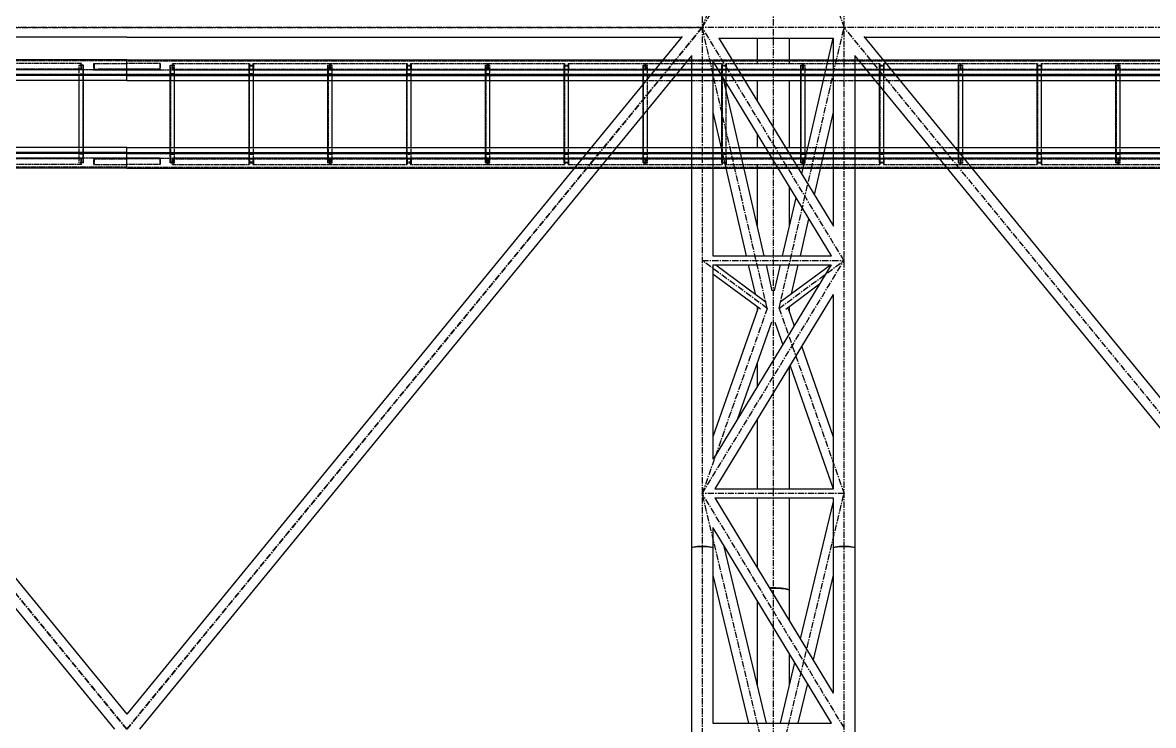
# Model space of a CAD drawing. Header units: millimetres. Extents: x 5143 to 30813, y 232 to 21408.
# Drawn here: x 17503 to 18937, y 16635 to 17526 of the extents above; entities that cross this region are included whole.
import ezdxf

# ---------------------------------------------------------------- set-up
doc = ezdxf.new("R2010")
doc.units = ezdxf.units.MM
doc.header["$LTSCALE"] = 0.25
for name, pattern in [('CENTER', [50.8, 31.75, -6.35, 6.35, -6.35]), ('XKITLINE00', [0]), ('XKITLINE02', [4, 2, -2]), ('XKITLINE03', [6, 3, -1, 1, -1])]:
    doc.linetypes.add(name, pattern=pattern)

msp = doc.modelspace()

# ---------------------------------------------------------------- linework, layer by layer
at = {"color": 8, "linetype": 'CENTER'}
for p, q in [((18365, 18041.9), (18365, 16860.1)), ((18545, 16860.1), (18545, 18041.9)), ((18455, 17975), (18455, 16806.3)), ((18365, 17520), (18545, 17815.4)), ((18447.5, 17754.7), (18365, 17520)), ((18462.5, 17754.7), (18545, 17520)), ((17635, 17520), (16905, 17520)), ((16905, 17520), (17635, 16630.1)), ((17635, 16630.1), (16905, 17520)), ((16905, 17520), (17635, 17520)), ((17635, 17520), (18365, 17520)), ((18365, 17520), (17635, 16630.1)), ((17635, 16630.1), (18365, 17520)), ((18365, 17520), (17635, 17520)), ((18545, 17224.5), (18365, 17520)), ((18545, 17520), (18365, 17520)), ((18447.5, 17163.8), (18365, 17520)), ((18462.5, 17163.8), (18545, 17520)), ((20005, 15740.3), (18545, 17520)), ((20005, 17520), (18545, 17520)), ((18365, 16929.1), (18545, 17224.5)), ((18365, 17224.5), (18545, 17224.5)), ((18447.5, 17163.8), (18365, 17224.5)), ((18462.5, 17163.8), (18545, 17224.5)), ((18447.5, 17163.8), (18365, 16929.1)), ((18462.5, 17163.8), (18545, 16929.1)), ((18545, 16632.2), (18365, 16929.1)), ((18545, 16929.1), (18365, 16929.1)), ((18447.5, 16585.3), (18365, 16929.1)), ((18462.5, 16585.3), (18545, 16929.1)), ((18365, 16860.1), (18365, 15740.3)), ((18545, 15740.3), (18545, 16860.1)), ((18455, 16806.3), (18455, 15914.4))]:
    msp.add_line(p, q, dxfattribs=at)
at = {"color": 8, "linetype": 'XKITLINE00'}
for p, q in [((16930.3, 17508.4), (17635, 16649.3)), ((16930.3, 17508.4), (17635, 16649.3)), ((17635, 17507.8), (16930.7, 17507.8)), ((17635, 17507.8), (16930.7, 17507.8)), ((18339.7, 17508.4), (17635, 16649.3)), ((18339.7, 17508.4), (17635, 16649.3)), ((17635, 17507.8), (18339.2, 17507.8)), ((17635, 17507.8), (18339.2, 17507.8)), ((18385.9, 17506.6), (18531.4, 17267.9)), ((18386.1, 17506.3), (18531.3, 17506.3)), ((18434.7, 17506.3), (18434.7, 17474.3)), ((18475.3, 17506.3), (18475.3, 17474.3)), ((18530.6, 17506.3), (18490.8, 17334.5)), ((18531.3, 17506.6), (18531.3, 17267.9)), ((18570.2, 17508.4), (19275.5, 16648.8)), ((18570.7, 17507.8), (19979.2, 17507.8)), ((16918.6, 17484.1), (17619.2, 16630.1)), ((16918.6, 17484.1), (17619.2, 16630.1)), ((18351.3, 17484.1), (17650.8, 16630.1)), ((18351.3, 17484.1), (17650.8, 16630.1)), ((18351.3, 17484.4), (18351.3, 16860.1)), ((18378.6, 17476.6), (18378.6, 17230.2)), ((18378.7, 17476.6), (18528.8, 17230.2)), ((18558.6, 17484.4), (18558.6, 16860.1)), ((18558.6, 17484.1), (19259.2, 16630.1)), ((18391, 17456.4), (18443.3, 17230.2)), ((18434.7, 17460.6), (18434.7, 17460.3)), ((18434.7, 17452.8), (18434.7, 17426.5)), ((18475.3, 17460.6), (18475.3, 17460.3)), ((18475.3, 17452.8), (18475.3, 17367.8)), ((18378.6, 17412.5), (18420.9, 17230.2)), ((18531.3, 17412.5), (18507.1, 17307.7)), ((18434.7, 17384.6), (18434.7, 17367.8)), ((18434.7, 17360.3), (18434.7, 17360)), ((18475.3, 17360.3), (18475.3, 17360)), ((18434.7, 17346.3), (18434.7, 17267.6)), ((18475.3, 17318), (18475.3, 17267.6)), ((18483.8, 17304.1), (18466.6, 17230.2)), ((18500, 17277.4), (18489.1, 17230.2)), ((18378.5, 17230.2), (18529, 17230.2)), ((18378.6, 17219), (18378.6, 16972.4)), ((18378.6, 17218.8), (18528.8, 17218.8)), ((18528.8, 17219), (18378.7, 16972.4)), ((18382.3, 17218.8), (18446.3, 17171.7)), ((18423.5, 17218.8), (18432, 17182.3)), ((18446, 17218.8), (18453.5, 17186.2)), ((18464, 17218.8), (18456.4, 17186.1)), ((18463.9, 17171.9), (18527.6, 17218.8)), ((18486.5, 17218.8), (18478, 17182.3)), ((18378.6, 17207.4), (18439, 17163)), ((18470.9, 17162.9), (18514, 17194.7)), ((18531.3, 17181.2), (18381.2, 16934.8)), ((18531.3, 17181.2), (18531.3, 16934.8)), ((18435.7, 17163.4), (18378.6, 17000.9)), ((18434.7, 17166.2), (18434.7, 17160.4)), ((18474.2, 17163.5), (18481.8, 17141.8)), ((18475.3, 17166.1), (18475.3, 17160.4)), ((18453, 17146.5), (18409.8, 17023.6)), ((18457, 17146.3), (18467.1, 17117.6)), ((18491.2, 17115.2), (18531.3, 17000.9)), ((18434.7, 17094.4), (18434.7, 17064.4)), ((18476.5, 17091.1), (18531.3, 16934.9)), ((18475.3, 17089.2), (18475.3, 16934.8)), ((18434.7, 17022.5), (18434.7, 16934.8)), ((18381, 16934.8), (18531.5, 16934.8)), ((18381.1, 16923.5), (18531.3, 16675.7)), ((18381.2, 16923.4), (18531.3, 16923.4)), ((18434.7, 16923.4), (18434.7, 16835.2)), ((18475.3, 16923.4), (18475.3, 16806.3)), ((18531.3, 16919.1), (18489.5, 16744.8)), ((18531.3, 16923.5), (18531.3, 16860.1)), ((18378.6, 16886), (18378.6, 16860.1)), ((18378.6, 16885.5), (18528.8, 16637.9)), ((18351.7, 16860.6), (18351.3, 16860.1)), ((18351.7, 16860.5), (18351.3, 16860.1)), ((18351.3, 16860.1), (18351.3, 15786)), ((18351.7, 16860.6), (18352.7, 16861.1)), ((18351.7, 16860.5), (18352.7, 16860.9)), ((18352.7, 16861.1), (18354.3, 16861.6)), ((18352.7, 16860.9), (18354.3, 16861.3)), ((18353, 16861), (18353.2, 16861.1)), ((18353.2, 16861.1), (18354.8, 16861.5)), ((18354.3, 16861.6), (18356.5, 16862)), ((18354.3, 16861.3), (18356.5, 16861.5)), ((18354.8, 16861.5), (18356.9, 16861.9)), ((18356.5, 16862), (18359.1, 16862.2)), ((18356.5, 16861.5), (18359.1, 16861.8)), ((18356.9, 16861.9), (18359.3, 16862.2)), ((18359.1, 16862.2), (18362, 16862.4)), ((18359.1, 16861.8), (18362, 16861.9)), ((18359.3, 16862.2), (18362.1, 16862.3)), ((18362, 16862.4), (18365, 16862.5)), ((18362, 16861.9), (18365, 16861.9)), ((18362.1, 16862.3), (18365, 16862.4)), ((18365, 16862.5), (18368, 16862.4)), ((18365, 16862.4), (18367.9, 16862.3)), ((18365, 16861.9), (18368, 16861.9)), ((18367.9, 16862.3), (18370.7, 16862.2)), ((18368, 16862.4), (18370.9, 16862.2)), ((18368, 16861.9), (18370.9, 16861.8)), ((18370.7, 16862.2), (18373.1, 16861.9)), ((18370.9, 16862.2), (18373.5, 16862)), ((18370.9, 16861.8), (18373.5, 16861.5)), ((18373.1, 16861.9), (18375.2, 16861.5)), ((18373.5, 16862), (18375.7, 16861.6)), ((18373.5, 16861.5), (18375.7, 16861.3)), ((18375.2, 16861.5), (18376.8, 16861.1)), ((18375.7, 16861.6), (18377.3, 16861.1)), ((18375.7, 16861.3), (18377.3, 16860.9)), ((18376.8, 16861.1), (18377, 16861)), ((18377.3, 16861.1), (18378.3, 16860.6)), ((18377.3, 16860.9), (18378.3, 16860.5)), ((18378.3, 16860.6), (18378.6, 16860.1)), ((18378.3, 16860.5), (18378.6, 16860.1)), ((18378.6, 16860.1), (18378.6, 16637.9)), ((18392, 16863.5), (18446.1, 16637.9)), ((18531.7, 16860.6), (18531.3, 16860.1)), ((18531.7, 16860.5), (18531.3, 16860.1)), ((18531.3, 16860.1), (18531.3, 16675.7)), ((18531.7, 16860.6), (18532.7, 16861.1)), ((18531.7, 16860.5), (18532.7, 16860.9)), ((18532.7, 16861.1), (18534.3, 16861.6)), ((18532.7, 16860.9), (18534.3, 16861.3)), ((18533, 16861), (18533.2, 16861.1)), ((18533.2, 16861.1), (18534.8, 16861.5)), ((18534.3, 16861.6), (18536.5, 16862)), ((18534.3, 16861.3), (18536.5, 16861.5)), ((18534.8, 16861.5), (18536.9, 16861.9)), ((18536.5, 16862), (18539.1, 16862.3)), ((18536.5, 16861.5), (18539.1, 16861.8)), ((18536.9, 16861.9), (18539.3, 16862.2)), ((18539.1, 16862.3), (18542, 16862.4)), ((18539.1, 16861.8), (18542, 16861.9)), ((18539.3, 16862.2), (18542.1, 16862.3)), ((18542, 16862.4), (18545, 16862.5)), ((18542, 16861.9), (18545, 16861.9)), ((18542.1, 16862.3), (18545, 16862.4)), ((18545, 16862.5), (18548, 16862.4)), ((18545, 16862.4), (18547.9, 16862.3)), ((18545, 16861.9), (18548, 16861.9)), ((18547.9, 16862.3), (18550.7, 16862.2)), ((18548, 16862.4), (18550.9, 16862.3)), ((18548, 16861.9), (18550.9, 16861.8)), ((18550.7, 16862.2), (18553.1, 16861.9)), ((18550.9, 16862.3), (18553.5, 16862)), ((18550.9, 16861.8), (18553.5, 16861.5)), ((18553.1, 16861.9), (18555.2, 16861.5)), ((18553.5, 16862), (18555.7, 16861.6)), ((18553.5, 16861.5), (18555.7, 16861.3)), ((18555.2, 16861.5), (18556.8, 16861.1)), ((18555.7, 16861.6), (18557.3, 16861.1)), ((18555.7, 16861.3), (18557.3, 16860.9)), ((18556.8, 16861.1), (18557, 16861)), ((18557.3, 16861.1), (18558.3, 16860.6)), ((18557.3, 16860.9), (18558.3, 16860.5)), ((18558.3, 16860.6), (18558.6, 16860.1)), ((18558.3, 16860.5), (18558.6, 16860.1)), ((18558.6, 16860.1), (18558.6, 15786)), ((18378.6, 16825.3), (18423.6, 16637.9)), ((18531.3, 16825.3), (18505.6, 16718.1)), ((18450.1, 16809.7), (18451.5, 16809.7)), ((18450.3, 16809.5), (18451.7, 16809.5)), ((18450.6, 16808.9), (18451.5, 16809)), ((18451.5, 16809.7), (18455, 16809.8)), ((18451.5, 16809), (18455, 16809)), ((18451.7, 16809.5), (18455, 16809.6)), ((18455, 16809.8), (18458.5, 16809.7)), ((18455, 16809.6), (18458.3, 16809.5)), ((18455, 16809), (18458.5, 16809)), ((18458.3, 16809.5), (18461.5, 16809.4)), ((18458.5, 16809.7), (18461.9, 16809.6)), ((18458.5, 16809), (18461.9, 16808.8)), ((18461.5, 16809.4), (18464.6, 16809.2)), ((18461.9, 16809.6), (18465.1, 16809.3)), ((18461.9, 16808.8), (18465.1, 16808.6)), ((18464.6, 16809.2), (18467.3, 16808.8)), ((18465.1, 16809.3), (18468, 16809)), ((18465.1, 16808.6), (18468, 16808.4)), ((18467.3, 16808.8), (18469.6, 16808.4)), ((18468, 16809), (18470.5, 16808.5)), ((18468, 16808.4), (18470.5, 16808)), ((18469.6, 16808.4), (18471.6, 16807.9)), ((18470.5, 16808.5), (18472.6, 16808)), ((18470.5, 16808), (18472.6, 16807.6)), ((18471.6, 16807.9), (18472.1, 16807.7)), ((18472.6, 16808), (18474.1, 16807.5)), ((18472.6, 16807.6), (18474.1, 16807.2)), ((18474.1, 16807.5), (18475, 16806.9)), ((18474.1, 16807.2), (18475, 16806.8)), ((18475, 16806.9), (18475.3, 16806.3)), ((18475, 16806.8), (18475.3, 16806.3)), ((18475.3, 16806.3), (18475.3, 16768.2)), ((18434.7, 16793), (18434.7, 16685.5)), ((18475.3, 16726.1), (18475.3, 16685.5)), ((18482.3, 16714.6), (18463.9, 16637.9)), ((18498.4, 16688), (18486.4, 16637.9)), ((18378.6, 16637.9), (18529, 16637.9))]:
    msp.add_line(p, q, dxfattribs=at)
at = {"color": 3, "linetype": 'XKITLINE02'}
for p, q in [((17635, 17478.1), (13535, 17478.1)), ((17635, 17477.6), (13535, 17477.6)), ((17635, 17478.1), (21735, 17478.1)), ((17635, 17477.6), (21735, 17477.6)), ((18315.6, 17479), (18347.1, 17479)), ((18351.3, 17479), (18402.8, 17479)), ((18524.3, 17479), (18558.6, 17479)), ((18562.9, 17479), (18594.4, 17479)), ((17576.7, 17467.1), (17474.3, 17467.1)), ((17577.2, 17466.3), (17474.3, 17466.3)), ((17577.2, 17474.3), (17479.6, 17474.3)), ((17571.4, 17467.1), (17571.4, 17466.3)), ((17574.5, 17348.3), (17574.5, 17472.3)), ((17580, 17472.3), (17574.5, 17472.3)), ((17580, 17472.3), (17574.5, 17472.3)), ((17574.5, 17471.6), (17574.5, 17472.3)), ((17579.3, 17471.2), (17574.5, 17471.6)), ((17576.7, 17474.3), (17576.7, 17467.1)), ((17577.2, 17466.3), (17577.2, 17474.3)), ((17579.3, 17348.3), (17579.3, 17472.3)), ((17579.3, 17461.3), (17579.3, 17471.2)), ((17580, 17348.3), (17580, 17472.3)), ((17580, 17460.3), (17580, 17472.3)), ((17592.7, 17474.3), (17635, 17474.3)), ((17592.7, 17474.3), (17592.7, 17466.3)), ((17592.7, 17466.3), (17635, 17466.3)), ((17635, 17466.3), (17592.7, 17466.3)), ((17593.3, 17474.3), (17593.3, 17467.1)), ((17593.3, 17467.1), (17635, 17467.1)), ((17635, 17467.1), (17598.6, 17467.1)), ((17598.6, 17467.1), (17598.6, 17466.3)), ((17677.2, 17474.3), (17635, 17474.3)), ((17676.7, 17467.1), (17635, 17467.1)), ((17635, 17467.1), (17671.4, 17467.1)), ((17677.2, 17466.3), (17635, 17466.3)), ((17635, 17466.3), (17677.2, 17466.3)), ((17671.4, 17467.1), (17671.4, 17466.3)), ((17676.7, 17474.3), (17676.7, 17467.1)), ((17677.2, 17474.3), (17677.2, 17466.3)), ((17690, 17348.3), (17690, 17472.3)), ((17690, 17472.3), (17695.5, 17472.3)), ((17690, 17472.3), (17695.5, 17472.3)), ((17690, 17460.3), (17690, 17472.3)), ((17690.7, 17348.3), (17690.7, 17472.3)), ((17690.7, 17471.2), (17695.5, 17471.6)), ((17690.7, 17461.3), (17690.7, 17471.2)), ((17692.7, 17474.3), (17790.4, 17474.3)), ((17692.7, 17466.3), (17692.7, 17474.3)), ((17692.7, 17466.3), (17795.6, 17466.3)), ((17693.3, 17474.3), (17693.3, 17467.1)), ((17693.3, 17467.1), (17795.6, 17467.1)), ((17695.5, 17348.3), (17695.5, 17472.3)), ((17695.5, 17471.6), (17695.5, 17472.3)), ((17698.6, 17467.1), (17698.6, 17466.3)), ((17789.7, 17467.1), (17789.7, 17466.3)), ((17789.7, 17467.1), (17892.2, 17467.1)), ((17789.7, 17466.3), (17892.7, 17466.3)), ((17789.8, 17474.3), (17789.8, 17466.3)), ((17790, 17348.3), (17790, 17472.3)), ((17790, 17472.3), (17795.5, 17472.3)), ((17790, 17472.3), (17795.5, 17472.3)), ((17790, 17460.3), (17790, 17472.3)), ((17790.4, 17474.3), (17790.4, 17467.1)), ((17790.7, 17348.3), (17790.7, 17472.3)), ((17790.7, 17471.2), (17795.5, 17471.6)), ((17790.7, 17461.3), (17790.7, 17471.2)), ((17794.9, 17474.3), (17794.9, 17467.1)), ((17794.9, 17474.3), (17892.7, 17474.3)), ((17795.5, 17474.3), (17795.5, 17466.3)), ((17795.5, 17348.3), (17795.5, 17472.3)), ((17795.5, 17471.6), (17795.5, 17472.3)), ((17795.6, 17467.1), (17795.6, 17466.3)), ((17886.9, 17467.1), (17886.9, 17466.3)), ((17890, 17348.3), (17890, 17472.3)), ((17890, 17472.3), (17895.5, 17472.3)), ((17890, 17472.3), (17895.5, 17472.3)), ((17890, 17460.3), (17890, 17472.3)), ((17890, 17466.3), (17892.7, 17466.3)), ((17890.7, 17348.3), (17890.7, 17472.3)), ((17890.7, 17471.2), (17895.5, 17471.6)), ((17890.7, 17461.3), (17890.7, 17471.2)), ((17892.2, 17474.3), (17892.2, 17467.1)), ((17892.7, 17466.3), (17892.7, 17474.3)), ((17892.7, 17474.3), (17990.4, 17474.3)), ((17892.7, 17466.3), (17892.7, 17474.3)), ((17892.7, 17466.3), (17995.6, 17466.3)), ((17893.3, 17474.3), (17893.3, 17467.1)), ((17893.3, 17467.1), (17995.6, 17467.1)), ((17895.5, 17348.3), (17895.5, 17472.3)), ((17895.5, 17471.6), (17895.5, 17472.3)), ((17898.6, 17467.1), (17898.6, 17466.3)), ((17989.7, 17467.1), (17989.7, 17466.3)), ((17989.7, 17467.1), (18092.2, 17467.1)), ((17989.7, 17466.3), (18092.7, 17466.3)), ((17989.8, 17474.3), (17989.8, 17466.3)), ((17990, 17348.3), (17990, 17472.3)), ((17990, 17472.3), (17995.5, 17472.3)), ((17990, 17472.3), (17995.5, 17472.3)), ((17990, 17460.3), (17990, 17472.3)), ((17990.4, 17474.3), (17990.4, 17467.1)), ((17990.7, 17348.3), (17990.7, 17472.3)), ((17990.7, 17471.2), (17995.5, 17471.6)), ((17990.7, 17461.3), (17990.7, 17471.2)), ((17994.9, 17474.3), (17994.9, 17467.1)), ((17994.9, 17474.3), (18092.7, 17474.3)), ((17995.5, 17474.3), (17995.5, 17466.3)), ((17995.5, 17348.3), (17995.5, 17472.3)), ((17995.5, 17471.6), (17995.5, 17472.3)), ((17995.6, 17467.1), (17995.6, 17466.3)), ((18086.9, 17467.1), (18086.9, 17466.3)), ((18090, 17348.3), (18090, 17472.3)), ((18090, 17472.3), (18095.5, 17472.3)), ((18090, 17472.3), (18095.5, 17472.3)), ((18090, 17460.3), (18090, 17472.3)), ((18090, 17466.3), (18092.7, 17466.3)), ((18090.7, 17348.3), (18090.7, 17472.3)), ((18090.7, 17471.2), (18095.5, 17471.6)), ((18090.7, 17461.3), (18090.7, 17471.2)), ((18092.2, 17474.3), (18092.2, 17467.1)), ((18092.7, 17466.3), (18092.7, 17474.3)), ((18092.7, 17474.3), (18190.4, 17474.3)), ((18092.7, 17466.3), (18092.7, 17474.3)), ((18092.7, 17466.3), (18195.6, 17466.3)), ((18093.3, 17474.3), (18093.3, 17467.1)), ((18093.3, 17467.1), (18195.6, 17467.1)), ((18095.5, 17348.3), (18095.5, 17472.3)), ((18095.5, 17471.6), (18095.5, 17472.3)), ((18098.6, 17467.1), (18098.6, 17466.3)), ((18189.7, 17467.1), (18189.7, 17466.3)), ((18189.7, 17467.1), (18292.2, 17467.1)), ((18189.7, 17466.3), (18292.7, 17466.3)), ((18189.8, 17474.3), (18189.8, 17466.3)), ((18190, 17348.3), (18190, 17472.3)), ((18190, 17472.3), (18195.5, 17472.3)), ((18190, 17472.3), (18195.5, 17472.3)), ((18190, 17460.3), (18190, 17472.3)), ((18190.4, 17474.3), (18190.4, 17467.1)), ((18190.7, 17348.3), (18190.7, 17472.3)), ((18190.7, 17471.2), (18195.5, 17471.6)), ((18190.7, 17461.3), (18190.7, 17471.2)), ((18194.9, 17474.3), (18194.9, 17467.1)), ((18194.9, 17474.3), (18292.7, 17474.3)), ((18195.5, 17474.3), (18195.5, 17466.3)), ((18195.5, 17348.3), (18195.5, 17472.3)), ((18195.5, 17471.6), (18195.5, 17472.3)), ((18195.6, 17467.1), (18195.6, 17466.3)), ((18286.9, 17467.1), (18286.9, 17466.3)), ((18290, 17348.3), (18290, 17472.3)), ((18290, 17472.3), (18295.5, 17472.3)), ((18290, 17472.3), (18295.5, 17472.3)), ((18290, 17460.3), (18290, 17472.3)), ((18290, 17466.3), (18292.7, 17466.3)), ((18290.7, 17348.3), (18290.7, 17472.3)), ((18290.7, 17471.2), (18295.5, 17471.6)), ((18290.7, 17461.3), (18290.7, 17471.2)), ((18292.2, 17474.3), (18292.2, 17467.1)), ((18292.7, 17474.3), (18351.3, 17474.3)), ((18292.7, 17466.3), (18292.7, 17474.3)), ((18292.7, 17466.3), (18292.7, 17474.3)), ((18292.7, 17466.3), (18348.2, 17466.3)), ((18293.3, 17474.3), (18293.3, 17467.1)), ((18293.3, 17467.1), (18395.6, 17467.1)), ((18295.5, 17348.3), (18295.5, 17472.3)), ((18295.5, 17471.6), (18295.5, 17472.3)), ((18298.6, 17467.1), (18298.6, 17466.3)), ((18305.2, 17466.3), (18395.6, 17466.3)), ((18348.2, 17467.1), (18395.6, 17467.1)), ((18349.7, 17474.3), (18390.4, 17474.3)), ((18389.7, 17467.1), (18389.7, 17466.3)), ((18389.7, 17467.1), (18492.2, 17467.1)), ((18389.7, 17466.3), (18492.7, 17466.3)), ((18389.8, 17474.3), (18389.8, 17466.3)), ((18390, 17348.3), (18390, 17472.3)), ((18390, 17472.3), (18395.5, 17472.3)), ((18390, 17472.3), (18395.5, 17472.3)), ((18390, 17460.3), (18390, 17472.3)), ((18390.4, 17474.3), (18390.4, 17467.1)), ((18390.7, 17348.3), (18390.7, 17472.3)), ((18390.7, 17471.2), (18395.5, 17471.6)), ((18390.7, 17461.3), (18390.7, 17471.2)), ((18394.9, 17474.3), (18394.9, 17467.1)), ((18394.9, 17474.3), (18492.7, 17474.3)), ((18395.5, 17474.3), (18395.5, 17466.3)), ((18395.5, 17348.3), (18395.5, 17472.3)), ((18395.5, 17471.6), (18395.5, 17472.3)), ((18395.6, 17467.1), (18395.6, 17466.3)), ((18409.7, 17466.3), (18492.7, 17466.3)), ((18486.9, 17467.1), (18486.9, 17466.3)), ((18490, 17348.3), (18490, 17472.3)), ((18490, 17472.3), (18495.5, 17472.3)), ((18490, 17472.3), (18495.5, 17472.3)), ((18490, 17460.3), (18490, 17472.3)), ((18490.7, 17348.3), (18490.7, 17472.3)), ((18490.7, 17471.2), (18495.5, 17471.6)), ((18490.7, 17461.3), (18490.7, 17471.2)), ((18492.2, 17474.3), (18492.2, 17467.1)), ((18492.7, 17474.3), (18590.4, 17474.3)), ((18492.7, 17466.3), (18492.7, 17474.3)), ((18492.7, 17466.3), (18492.7, 17474.3)), ((18492.7, 17466.3), (18595.6, 17466.3)), ((18493.3, 17474.3), (18493.3, 17467.1)), ((18493.3, 17467.1), (18595.6, 17467.1)), ((18495.5, 17348.3), (18495.5, 17472.3)), ((18495.5, 17471.6), (18495.5, 17472.3)), ((18498.6, 17467.1), (18498.6, 17466.3)), ((18521.3, 17466.3), (18589.8, 17466.3)), ((18589.7, 17467.1), (18589.7, 17466.3)), ((18589.7, 17467.1), (18692.2, 17467.1)), ((18589.7, 17466.3), (18692.7, 17466.3)), ((18589.8, 17474.3), (18589.8, 17466.3)), ((18590, 17348.3), (18590, 17472.3)), ((18590, 17472.3), (18595.5, 17472.3)), ((18590, 17472.3), (18595.5, 17472.3)), ((18590, 17460.3), (18590, 17472.3)), ((18590.4, 17474.3), (18590.4, 17467.1)), ((18590.7, 17348.3), (18590.7, 17472.3)), ((18590.7, 17471.2), (18595.5, 17471.6)), ((18590.7, 17461.3), (18590.7, 17471.2)), ((18594.9, 17474.3), (18594.9, 17467.1)), ((18594.9, 17474.3), (18692.7, 17474.3)), ((18595.5, 17474.3), (18595.5, 17466.3)), ((18595.5, 17348.3), (18595.5, 17472.3)), ((18595.5, 17471.6), (18595.5, 17472.3)), ((18595.6, 17467.1), (18595.6, 17466.3)), ((18597.9, 17466.3), (18692.7, 17466.3)), ((18686.9, 17467.1), (18686.9, 17466.3)), ((18690, 17348.3), (18690, 17472.3)), ((18690, 17472.3), (18695.5, 17472.3)), ((18690, 17472.3), (18695.5, 17472.3)), ((18690, 17460.3), (18690, 17472.3)), ((18690.7, 17348.3), (18690.7, 17472.3)), ((18690.7, 17471.2), (18695.5, 17471.6)), ((18690.7, 17461.3), (18690.7, 17471.2)), ((18692.2, 17474.3), (18692.2, 17467.1)), ((18692.7, 17474.3), (18790.4, 17474.3)), ((18692.7, 17466.3), (18692.7, 17474.3)), ((18692.7, 17466.3), (18692.7, 17474.3)), ((18692.7, 17466.3), (18795.6, 17466.3)), ((18693.3, 17474.3), (18693.3, 17467.1)), ((18693.3, 17467.1), (18795.6, 17467.1)), ((18695.5, 17348.3), (18695.5, 17472.3)), ((18695.5, 17471.6), (18695.5, 17472.3)), ((18698.6, 17467.1), (18698.6, 17466.3)), ((18789.7, 17467.1), (18789.7, 17466.3)), ((18789.7, 17467.1), (18892.2, 17467.1)), ((18789.7, 17466.3), (18892.7, 17466.3)), ((18789.8, 17474.3), (18789.8, 17466.3)), ((18790, 17348.3), (18790, 17472.3)), ((18790, 17472.3), (18795.5, 17472.3)), ((18790, 17472.3), (18795.5, 17472.3)), ((18790, 17460.3), (18790, 17472.3)), ((18790.4, 17474.3), (18790.4, 17467.1)), ((18790.7, 17348.3), (18790.7, 17472.3)), ((18790.7, 17471.2), (18795.5, 17471.6)), ((18790.7, 17461.3), (18790.7, 17471.2)), ((18794.9, 17474.3), (18794.9, 17467.1)), ((18794.9, 17474.3), (18892.7, 17474.3)), ((18795.5, 17474.3), (18795.5, 17466.3)), ((18795.5, 17348.3), (18795.5, 17472.3)), ((18795.5, 17471.6), (18795.5, 17472.3)), ((18795.6, 17467.1), (18795.6, 17466.3)), ((18886.9, 17467.1), (18886.9, 17466.3)), ((18890, 17348.3), (18890, 17472.3)), ((18890, 17472.3), (18895.5, 17472.3)), ((18890, 17472.3), (18895.5, 17472.3)), ((18890, 17460.3), (18890, 17472.3)), ((18890, 17466.3), (18892.7, 17466.3)), ((18890.7, 17348.3), (18890.7, 17472.3)), ((18890.7, 17471.2), (18895.5, 17471.6)), ((18890.7, 17461.3), (18890.7, 17471.2)), ((18892.2, 17474.3), (18892.2, 17467.1)), ((18892.7, 17474.3), (18990.4, 17474.3)), ((18892.7, 17466.3), (18892.7, 17474.3)), ((18892.7, 17466.3), (18892.7, 17474.3)), ((18892.7, 17466.3), (18995.6, 17466.3)), ((18893.3, 17474.3), (18893.3, 17467.1)), ((18893.3, 17467.1), (18995.6, 17467.1)), ((18895.5, 17348.3), (18895.5, 17472.3)), ((18895.5, 17471.6), (18895.5, 17472.3)), ((18898.6, 17467.1), (18898.6, 17466.3)), ((17635, 17460.4), (13535, 17460.4)), ((17635, 17460.3), (13535, 17460.3)), ((17635, 17459.8), (13535, 17459.8)), ((17635, 17459.4), (13535, 17459.4)), ((17635, 17459), (13575, 17459)), ((17574.5, 17461), (17579.3, 17461.3)), ((17574.5, 17460.3), (17574.5, 17461)), ((17580, 17460.3), (17574.5, 17460.3)), ((17635, 17460.4), (21735, 17460.4)), ((17635, 17459), (17635, 17460.3)), ((17635, 17459), (17635, 17460.3)), ((17635, 17460.3), (21735, 17460.3)), ((17635, 17459), (17635, 17460.3)), ((17635, 17459), (17635, 17460.3)), ((17635, 17459.8), (21735, 17459.8)), ((17635, 17459.4), (21735, 17459.4)), ((17635, 17459), (21695, 17459)), ((17690, 17460.3), (17695.5, 17460.3)), ((17695.5, 17461), (17690.7, 17461.3)), ((17695.5, 17460.3), (17695.5, 17461)), ((17790, 17460.3), (17795.5, 17460.3)), ((17795.5, 17461), (17790.7, 17461.3)), ((17795.5, 17460.3), (17795.5, 17461)), ((17890, 17460.3), (17895.5, 17460.3)), ((17895.5, 17461), (17890.7, 17461.3)), ((17895.5, 17460.3), (17895.5, 17461)), ((17990, 17460.3), (17995.5, 17460.3)), ((17995.5, 17461), (17990.7, 17461.3)), ((17995.5, 17460.3), (17995.5, 17461)), ((18090, 17460.3), (18095.5, 17460.3)), ((18095.5, 17461), (18090.7, 17461.3)), ((18095.5, 17460.3), (18095.5, 17461)), ((18190, 17460.3), (18195.5, 17460.3)), ((18190.7, 17461.3), (18195.5, 17461)), ((18195.5, 17460.3), (18195.5, 17461)), ((18290, 17460.3), (18295.5, 17460.3)), ((18290.7, 17461.3), (18295.5, 17461)), ((18294.1, 17452.8), (18325.6, 17452.8)), ((18295.5, 17460.3), (18295.5, 17461)), ((18299.2, 17459), (18330.7, 17459)), ((18351.3, 17459), (18414.9, 17459)), ((18351.3, 17452.8), (18391.8, 17452.8)), ((18390, 17460.3), (18395.5, 17460.3)), ((18390.7, 17461.3), (18395.5, 17461)), ((18393.2, 17452.8), (18418.7, 17452.8)), ((18395.5, 17460.3), (18395.5, 17461)), ((18490, 17460.3), (18495.5, 17460.3)), ((18490.7, 17461.3), (18495.5, 17461)), ((18495.5, 17460.3), (18495.5, 17461)), ((18518.2, 17452.8), (18558.6, 17452.8)), ((18519.6, 17459), (18558.6, 17459)), ((18579.3, 17459), (18610.8, 17459)), ((18584.4, 17452.8), (18615.9, 17452.8)), ((18590, 17460.3), (18595.5, 17460.3)), ((18590.7, 17461.3), (18595.5, 17461)), ((18595.5, 17460.3), (18595.5, 17461)), ((18690, 17460.3), (18695.5, 17460.3)), ((18690.7, 17461.3), (18695.5, 17461)), ((18695.5, 17460.3), (18695.5, 17461)), ((18790, 17460.3), (18795.5, 17460.3)), ((18790.7, 17461.3), (18795.5, 17461)), ((18795.5, 17460.3), (18795.5, 17461)), ((18890, 17460.3), (18895.5, 17460.3)), ((18890.7, 17461.3), (18895.5, 17461)), ((18895.5, 17460.3), (18895.5, 17461)), ((18290, 17409.4), (18290, 17447.8)), ((18395.5, 17348.3), (18395.5, 17436.8)), ((17574.5, 17348.3), (17574.5, 17367.8)), ((17580, 17348.3), (17580, 17367.8)), ((17690, 17348.3), (17690, 17367.8)), ((17695.5, 17348.3), (17695.5, 17367.8)), ((17790, 17348.3), (17790, 17367.8)), ((17795.5, 17348.3), (17795.5, 17367.8)), ((17890, 17348.3), (17890, 17367.8)), ((17895.5, 17348.3), (17895.5, 17367.8)), ((17990, 17348.3), (17990, 17367.8)), ((17995.5, 17348.3), (17995.5, 17367.8)), ((18090, 17348.3), (18090, 17367.8)), ((18095.5, 17348.3), (18095.5, 17367.8)), ((18190, 17348.3), (18190, 17367.8)), ((18195.5, 17348.3), (18195.5, 17367.8)), ((18224.4, 17367.8), (18255.9, 17367.8)), ((18290, 17348.3), (18290, 17367.8)), ((18295.5, 17348.3), (18295.5, 17367.8)), ((18351.3, 17367.8), (18378.6, 17367.8)), ((18389, 17367.8), (18411.5, 17367.8)), ((18445, 17367.8), (18470.5, 17367.8)), ((18490, 17348.3), (18490, 17367.8)), ((18495.5, 17348.3), (18495.5, 17367.8)), ((18498.5, 17367.8), (18521, 17367.8)), ((18531.3, 17367.8), (18558.6, 17367.8)), ((18590, 17348.3), (18590, 17367.8)), ((18595.5, 17348.3), (18595.5, 17367.8)), ((18654.1, 17367.8), (18685.6, 17367.8)), ((18690, 17348.3), (18690, 17367.8)), ((18695.5, 17348.3), (18695.5, 17367.8)), ((18790, 17348.3), (18790, 17367.8)), ((18795.5, 17348.3), (18795.5, 17367.8)), ((18890, 17348.3), (18890, 17367.8)), ((18895.5, 17348.3), (18895.5, 17367.8)), ((17635, 17361.1), (13535, 17361.1)), ((17635, 17360.7), (13535, 17360.7)), ((17635, 17360.3), (13535, 17360.3)), ((17635, 17360.2), (13535, 17360.2)), ((17577.2, 17354.3), (17474.3, 17354.3)), ((17576.7, 17353.5), (17474.3, 17353.5)), ((17571.4, 17354.3), (17571.4, 17353.5)), ((17580, 17360.3), (17574.5, 17360.3)), ((17574.5, 17359.6), (17574.5, 17360.3)), ((17579.3, 17359.2), (17574.5, 17359.6)), ((17574.5, 17349), (17579.3, 17349.3)), ((17574.5, 17348.3), (17574.5, 17349)), ((17580, 17348.3), (17574.5, 17348.3)), ((17580, 17348.3), (17574.5, 17348.3)), ((17576.7, 17353.5), (17576.7, 17346.3)), ((17577.2, 17346.3), (17577.2, 17354.3)), ((17579.3, 17349.3), (17579.3, 17359.2)), ((17580, 17348.3), (17580, 17360.3)), ((17592.7, 17354.3), (17635, 17354.3)), ((17592.7, 17354.3), (17592.7, 17346.3)), ((17593.3, 17353.5), (17635, 17353.5)), ((17593.3, 17353.5), (17593.3, 17346.3)), ((17598.6, 17354.3), (17598.6, 17353.5)), ((17635, 17360.3), (17635, 17361.6)), ((17635, 17360.3), (17635, 17361.6)), ((17635, 17360.3), (17635, 17361.6)), ((17635, 17360.3), (17635, 17361.6)), ((17635, 17361.1), (21735, 17361.1)), ((17635, 17360.7), (21735, 17360.7)), ((17635, 17360.3), (21735, 17360.3)), ((17635, 17360.2), (21735, 17360.2)), ((17677.2, 17354.3), (17635, 17354.3)), ((17676.7, 17353.5), (17635, 17353.5)), ((17671.4, 17354.3), (17671.4, 17353.5)), ((17676.7, 17353.5), (17676.7, 17346.3)), ((17677.2, 17354.3), (17677.2, 17346.3)), ((17690, 17360.3), (17695.5, 17360.3)), ((17690, 17348.3), (17690, 17360.3)), ((17690, 17348.3), (17695.5, 17348.3)), ((17690, 17348.3), (17695.5, 17348.3)), ((17690.7, 17359.2), (17695.5, 17359.6)), ((17690.7, 17349.3), (17690.7, 17359.2)), ((17695.5, 17349), (17690.7, 17349.3)), ((17692.7, 17354.3), (17795.6, 17354.3)), ((17692.7, 17346.3), (17692.7, 17354.3)), ((17693.3, 17353.5), (17795.6, 17353.5)), ((17693.3, 17353.5), (17693.3, 17346.3)), ((17695.5, 17359.6), (17695.5, 17360.3)), ((17695.5, 17348.3), (17695.5, 17349)), ((17698.6, 17354.3), (17698.6, 17353.5)), ((17789.7, 17354.3), (17892.7, 17354.3)), ((17789.7, 17354.3), (17789.7, 17353.5)), ((17789.7, 17353.5), (17892.2, 17353.5)), ((17789.8, 17354.3), (17789.8, 17346.3)), ((17790, 17360.3), (17795.5, 17360.3)), ((17790, 17348.3), (17790, 17360.3)), ((17790, 17348.3), (17795.5, 17348.3)), ((17790, 17348.3), (17795.5, 17348.3)), ((17790.4, 17353.5), (17790.4, 17346.3)), ((17790.7, 17359.2), (17795.5, 17359.6)), ((17790.7, 17349.3), (17790.7, 17359.2)), ((17795.5, 17349), (17790.7, 17349.3)), ((17794.9, 17353.5), (17794.9, 17346.3)), ((17795.5, 17359.6), (17795.5, 17360.3)), ((17795.5, 17354.3), (17795.5, 17346.3)), ((17795.5, 17348.3), (17795.5, 17349)), ((17795.6, 17354.3), (17795.6, 17353.5)), ((17886.9, 17354.3), (17886.9, 17353.5)), ((17890, 17360.3), (17895.5, 17360.3)), ((17890, 17348.3), (17890, 17360.3)), ((17890, 17348.3), (17895.5, 17348.3)), ((17890, 17348.3), (17895.5, 17348.3)), ((17890.7, 17359.2), (17895.5, 17359.6)), ((17890.7, 17349.3), (17890.7, 17359.2)), ((17895.5, 17349), (17890.7, 17349.3)), ((17892.2, 17353.5), (17892.2, 17346.3)), ((17892.7, 17346.3), (17892.7, 17354.3)), ((17892.7, 17354.3), (17995.6, 17354.3)), ((17892.7, 17346.3), (17892.7, 17354.3)), ((17893.3, 17353.5), (17995.6, 17353.5)), ((17893.3, 17353.5), (17893.3, 17346.3)), ((17895.5, 17359.6), (17895.5, 17360.3)), ((17895.5, 17348.3), (17895.5, 17349)), ((17898.6, 17354.3), (17898.6, 17353.5)), ((17989.7, 17354.3), (18092.7, 17354.3)), ((17989.7, 17354.3), (17989.7, 17353.5)), ((17989.7, 17353.5), (18092.2, 17353.5)), ((17989.8, 17354.3), (17989.8, 17346.3)), ((17990, 17360.3), (17995.5, 17360.3)), ((17990, 17348.3), (17990, 17360.3)), ((17990, 17348.3), (17995.5, 17348.3)), ((17990, 17348.3), (17995.5, 17348.3)), ((17990.4, 17353.5), (17990.4, 17346.3)), ((17990.7, 17359.2), (17995.5, 17359.6)), ((17990.7, 17349.3), (17990.7, 17359.2)), ((17995.5, 17349), (17990.7, 17349.3)), ((17994.9, 17353.5), (17994.9, 17346.3)), ((17995.5, 17359.6), (17995.5, 17360.3)), ((17995.5, 17354.3), (17995.5, 17346.3)), ((17995.5, 17348.3), (17995.5, 17349)), ((17995.6, 17354.3), (17995.6, 17353.5)), ((18086.9, 17354.3), (18086.9, 17353.5)), ((18090, 17360.3), (18095.5, 17360.3)), ((18090, 17348.3), (18090, 17360.3)), ((18090, 17348.3), (18095.5, 17348.3)), ((18090, 17348.3), (18095.5, 17348.3)), ((18090.7, 17359.2), (18095.5, 17359.6)), ((18090.7, 17349.3), (18090.7, 17359.2)), ((18095.5, 17349), (18090.7, 17349.3)), ((18092.2, 17353.5), (18092.2, 17346.3)), ((18092.7, 17346.3), (18092.7, 17354.3)), ((18092.7, 17354.3), (18195.6, 17354.3)), ((18092.7, 17346.3), (18092.7, 17354.3)), ((18093.3, 17353.5), (18195.6, 17353.5)), ((18093.3, 17353.5), (18093.3, 17346.3)), ((18095.5, 17359.6), (18095.5, 17360.3)), ((18095.5, 17348.3), (18095.5, 17349)), ((18098.6, 17354.3), (18098.6, 17353.5)), ((18189.7, 17354.3), (18292.7, 17354.3)), ((18189.7, 17354.3), (18189.7, 17353.5)), ((18189.7, 17353.5), (18292.2, 17353.5)), ((18189.8, 17354.3), (18189.8, 17346.3)), ((18190, 17360.3), (18195.5, 17360.3)), ((18190, 17348.3), (18190, 17360.3)), ((18190, 17348.3), (18195.5, 17348.3)), ((18190, 17348.3), (18195.5, 17348.3)), ((18190.4, 17353.5), (18190.4, 17346.3)), ((18190.7, 17359.2), (18195.5, 17359.6)), ((18190.7, 17349.3), (18190.7, 17359.2)), ((18190.7, 17349.3), (18195.5, 17349)), ((18194.9, 17353.5), (18194.9, 17346.3)), ((18195.5, 17359.6), (18195.5, 17360.3)), ((18195.5, 17354.3), (18195.5, 17346.3)), ((18195.5, 17348.3), (18195.5, 17349)), ((18195.6, 17354.3), (18195.6, 17353.5)), ((18219.3, 17361.6), (18250.8, 17361.6)), ((18286.9, 17354.3), (18286.9, 17353.5)), ((18290, 17360.3), (18295.5, 17360.3)), ((18290, 17348.3), (18290, 17360.3)), ((18290, 17348.3), (18295.5, 17348.3)), ((18290, 17348.3), (18295.5, 17348.3)), ((18290.7, 17359.2), (18295.5, 17359.6)), ((18290.7, 17349.3), (18290.7, 17359.2)), ((18290.7, 17349.3), (18295.5, 17349)), ((18292.2, 17353.5), (18292.2, 17346.3)), ((18292.7, 17354.3), (18395.6, 17354.3)), ((18292.7, 17346.3), (18292.7, 17354.3)), ((18292.7, 17346.3), (18292.7, 17354.3)), ((18293.3, 17353.5), (18395.6, 17353.5)), ((18293.3, 17353.5), (18293.3, 17346.3)), ((18295.5, 17359.6), (18295.5, 17360.3)), ((18295.5, 17348.3), (18295.5, 17349)), ((18298.6, 17354.3), (18298.6, 17353.5)), ((18351.3, 17361.6), (18378.6, 17361.6)), ((18389.7, 17354.3), (18492.7, 17354.3)), ((18389.7, 17354.3), (18389.7, 17353.5)), ((18389.7, 17353.5), (18492.2, 17353.5)), ((18389.8, 17354.3), (18389.8, 17346.3)), ((18390, 17360.3), (18395.5, 17360.3)), ((18390, 17348.3), (18390, 17360.3)), ((18390, 17348.3), (18395.5, 17348.3)), ((18390, 17348.3), (18395.5, 17348.3)), ((18390.4, 17361.6), (18412.9, 17361.6)), ((18390.4, 17353.5), (18390.4, 17346.3)), ((18390.7, 17359.2), (18395.5, 17359.6)), ((18390.7, 17349.3), (18390.7, 17359.2)), ((18390.7, 17349.3), (18395.5, 17349)), ((18394.9, 17353.5), (18394.9, 17346.3)), ((18395.5, 17359.6), (18395.5, 17360.3)), ((18395.5, 17354.3), (18395.5, 17346.3)), ((18395.5, 17348.3), (18395.5, 17349)), ((18395.6, 17354.3), (18395.6, 17353.5)), ((18448.7, 17361.6), (18474.3, 17361.6)), ((18486.9, 17354.3), (18486.9, 17353.5)), ((18490, 17360.3), (18495.5, 17360.3)), ((18490, 17348.3), (18490, 17360.3)), ((18490, 17348.3), (18495.5, 17348.3)), ((18490, 17348.3), (18495.5, 17348.3)), ((18490.7, 17359.2), (18495.5, 17359.6)), ((18490.7, 17349.3), (18490.7, 17359.2)), ((18490.7, 17349.3), (18495.5, 17349)), ((18492.2, 17353.5), (18492.2, 17346.3)), ((18492.7, 17354.3), (18595.6, 17354.3)), ((18492.7, 17346.3), (18492.7, 17354.3)), ((18492.7, 17346.3), (18492.7, 17354.3)), ((18493.3, 17353.5), (18595.6, 17353.5)), ((18493.3, 17353.5), (18493.3, 17346.3)), ((18495.5, 17359.6), (18495.5, 17360.3)), ((18495.5, 17348.3), (18495.5, 17349)), ((18497.1, 17361.6), (18519.5, 17361.6)), ((18498.6, 17354.3), (18498.6, 17353.5)), ((18531.3, 17361.6), (18558.6, 17361.6)), ((18589.7, 17354.3), (18692.7, 17354.3)), ((18589.7, 17354.3), (18589.7, 17353.5)), ((18589.7, 17353.5), (18692.2, 17353.5)), ((18589.8, 17354.3), (18589.8, 17346.3)), ((18590, 17360.3), (18595.5, 17360.3)), ((18590, 17348.3), (18590, 17360.3)), ((18590, 17348.3), (18595.5, 17348.3)), ((18590, 17348.3), (18595.5, 17348.3)), ((18590.4, 17353.5), (18590.4, 17346.3)), ((18590.7, 17359.2), (18595.5, 17359.6)), ((18590.7, 17349.3), (18590.7, 17359.2)), ((18590.7, 17349.3), (18595.5, 17349)), ((18594.9, 17353.5), (18594.9, 17346.3)), ((18595.5, 17359.6), (18595.5, 17360.3)), ((18595.5, 17354.3), (18595.5, 17346.3)), ((18595.5, 17348.3), (18595.5, 17349)), ((18595.6, 17354.3), (18595.6, 17353.5)), ((18659.2, 17361.6), (18690.7, 17361.6)), ((18686.9, 17354.3), (18686.9, 17353.5)), ((18690, 17360.3), (18695.5, 17360.3)), ((18690, 17348.3), (18690, 17360.3)), ((18690, 17348.3), (18695.5, 17348.3)), ((18690, 17348.3), (18695.5, 17348.3)), ((18690.7, 17359.2), (18695.5, 17359.6)), ((18690.7, 17349.3), (18690.7, 17359.2)), ((18690.7, 17349.3), (18695.5, 17349)), ((18692.2, 17353.5), (18692.2, 17346.3)), ((18692.7, 17354.3), (18795.6, 17354.3)), ((18692.7, 17354.3), (18692.7, 17346.3)), ((18692.7, 17354.3), (18692.7, 17346.3)), ((18693.3, 17353.5), (18795.6, 17353.5)), ((18693.3, 17353.5), (18693.3, 17346.3)), ((18695.5, 17359.6), (18695.5, 17360.3)), ((18695.5, 17348.3), (18695.5, 17349)), ((18698.6, 17354.3), (18698.6, 17353.5)), ((18789.7, 17354.3), (18892.7, 17354.3)), ((18789.7, 17354.3), (18789.7, 17353.5)), ((18789.7, 17353.5), (18892.2, 17353.5)), ((18789.8, 17354.3), (18789.8, 17346.3)), ((18790, 17360.3), (18795.5, 17360.3)), ((18790, 17348.3), (18790, 17360.3)), ((18790, 17348.3), (18795.5, 17348.3)), ((18790, 17348.3), (18795.5, 17348.3)), ((18790.4, 17353.5), (18790.4, 17346.3)), ((18790.7, 17359.2), (18795.5, 17359.6)), ((18790.7, 17349.3), (18790.7, 17359.2)), ((18790.7, 17349.3), (18795.5, 17349)), ((18794.9, 17353.5), (18794.9, 17346.3)), ((18795.5, 17359.6), (18795.5, 17360.3)), ((18795.5, 17354.3), (18795.5, 17346.3)), ((18795.5, 17348.3), (18795.5, 17349)), ((18795.6, 17354.3), (18795.6, 17353.5)), ((18886.9, 17354.3), (18886.9, 17353.5)), ((18890, 17360.3), (18895.5, 17360.3)), ((18890, 17348.3), (18890, 17360.3)), ((18890, 17348.3), (18895.5, 17348.3)), ((18890, 17348.3), (18895.5, 17348.3)), ((18890.7, 17359.2), (18895.5, 17359.6)), ((18890.7, 17349.3), (18890.7, 17359.2)), ((18890.7, 17349.3), (18895.5, 17349)), ((18892.2, 17353.5), (18892.2, 17346.3)), ((18892.7, 17354.3), (18995.6, 17354.3)), ((18892.7, 17346.3), (18892.7, 17354.3)), ((18892.7, 17346.3), (18892.7, 17354.3)), ((18893.3, 17353.5), (18995.6, 17353.5)), ((18893.3, 17353.5), (18893.3, 17346.3)), ((18895.5, 17359.6), (18895.5, 17360.3)), ((18895.5, 17348.3), (18895.5, 17349)), ((18898.6, 17354.3), (18898.6, 17353.5)), ((17635, 17343), (13535, 17343)), ((17635, 17342.4), (13535, 17342.4)), ((17635, 17341.6), (13572.9, 17341.6)), ((17577.2, 17346.3), (17479.6, 17346.3)), ((17592.7, 17346.3), (17635, 17346.3)), ((17677.2, 17346.3), (17635, 17346.3)), ((17635, 17343), (21735, 17343)), ((17635, 17342.4), (21735, 17342.4)), ((17635, 17341.6), (21697.1, 17341.6)), ((17692.7, 17346.3), (17790.4, 17346.3)), ((17794.9, 17346.3), (17892.7, 17346.3)), ((17892.7, 17346.3), (17990.4, 17346.3)), ((17994.9, 17346.3), (18092.7, 17346.3)), ((18092.7, 17346.3), (18190.4, 17346.3)), ((18194.9, 17346.3), (18292.7, 17346.3)), ((18202.9, 17341.6), (18234.4, 17341.6)), ((18292.7, 17346.3), (18390.4, 17346.3)), ((18351.3, 17341.6), (18378.6, 17341.6)), ((18394.9, 17346.3), (18492.7, 17346.3)), ((18395.1, 17341.6), (18417.6, 17341.6)), ((18460.9, 17341.6), (18486.4, 17341.6)), ((18492.4, 17341.6), (18514.9, 17341.6)), ((18492.7, 17346.3), (18590.4, 17346.3)), ((18531.3, 17341.6), (18558.6, 17341.6)), ((18594.9, 17346.3), (18692.7, 17346.3)), ((18675.6, 17341.6), (18707.1, 17341.6)), ((18692.7, 17346.3), (18790.4, 17346.3)), ((18794.9, 17346.3), (18892.7, 17346.3)), ((18892.7, 17346.3), (18990.4, 17346.3))]:
    msp.add_line(p, q, dxfattribs=at)
at = {"color": 7, "linetype": 'XKITLINE00'}
for p, q in [((17635, 17479), (16954.4, 17479)), ((17635, 17459), (17635, 17479)), ((17635, 17459), (17635, 17479)), ((17635, 17459), (17635, 17479)), ((17635, 17479), (18315.6, 17479)), ((17635, 17459), (17635, 17479)), ((18347.1, 17479), (18351.3, 17479)), ((18402.8, 17479), (18524.3, 17479)), ((18558.6, 17479), (18562.9, 17479)), ((18594.4, 17479), (19955.6, 17479)), ((17635, 17459), (16970.8, 17459)), ((17635, 17452.8), (16975.9, 17452.8)), ((17574.5, 17367.8), (17574.5, 17452.8)), ((17580, 17367.8), (17580, 17452.8)), ((17635, 17452.8), (17635, 17459)), ((17635, 17452.8), (17635, 17459)), ((17635, 17459), (18299.2, 17459)), ((17635, 17452.8), (17635, 17459)), ((17635, 17452.8), (17635, 17459)), ((17635, 17452.8), (18294.1, 17452.8)), ((17690, 17367.8), (17690, 17452.8)), ((17695.5, 17367.8), (17695.5, 17452.8)), ((17790, 17367.8), (17790, 17452.8)), ((17795.5, 17367.8), (17795.5, 17452.8)), ((17890, 17367.8), (17890, 17452.8)), ((17895.5, 17367.8), (17895.5, 17452.8)), ((17990, 17367.8), (17990, 17452.8)), ((17995.5, 17367.8), (17995.5, 17452.8)), ((18090, 17367.8), (18090, 17452.8)), ((18095.5, 17367.8), (18095.5, 17452.8)), ((18190, 17367.8), (18190, 17452.8)), ((18195.5, 17367.8), (18195.5, 17452.8)), ((18290, 17447.8), (18290, 17452.8)), ((18325.6, 17452.8), (18351.3, 17452.8)), ((18330.7, 17459), (18351.3, 17459)), ((18391.8, 17452.8), (18393.2, 17452.8)), ((18395.5, 17436.8), (18395.5, 17449)), ((18414.9, 17459), (18519.6, 17459)), ((18418.7, 17452.8), (18518.2, 17452.8)), ((18490, 17367.8), (18490, 17452.8)), ((18495.5, 17367.8), (18495.5, 17452.8)), ((18558.6, 17459), (18579.3, 17459)), ((18558.6, 17452.8), (18584.4, 17452.8)), ((18610.8, 17459), (19939.2, 17459)), ((18615.9, 17452.8), (19934.1, 17452.8)), ((18690, 17367.8), (18690, 17452.8)), ((18695.5, 17367.8), (18695.5, 17452.8)), ((18790, 17367.8), (18790, 17452.8)), ((18795.5, 17367.8), (18795.5, 17452.8)), ((18890, 17367.8), (18890, 17452.8)), ((18895.5, 17367.8), (18895.5, 17452.8)), ((18590, 17367.8), (18590, 17445.9)), ((18595.5, 17367.8), (18595.5, 17439.2)), ((18290, 17367.8), (18290, 17409.4)), ((18295.5, 17367.8), (18295.5, 17416.1)), ((17635, 17367.8), (17045.6, 17367.8)), ((17635, 17361.6), (17635, 17367.8)), ((17635, 17361.6), (17635, 17367.8)), ((17635, 17361.6), (17635, 17367.8)), ((17635, 17367.8), (18224.4, 17367.8)), ((17635, 17361.6), (17635, 17367.8)), ((18255.9, 17367.8), (18351.3, 17367.8)), ((18378.6, 17367.8), (18389, 17367.8)), ((18411.5, 17367.8), (18445, 17367.8)), ((18470.5, 17367.8), (18498.5, 17367.8)), ((18521, 17367.8), (18531.3, 17367.8)), ((18558.6, 17367.8), (18654.1, 17367.8)), ((18685.6, 17367.8), (19864.4, 17367.8)), ((17635, 17361.6), (17050.7, 17361.6)), ((17635, 17341.6), (17635, 17361.6)), ((17635, 17341.6), (17635, 17361.6)), ((17635, 17341.6), (17635, 17361.6)), ((17635, 17361.6), (18219.3, 17361.6)), ((17635, 17341.6), (17635, 17361.6)), ((18250.8, 17361.6), (18351.3, 17361.6)), ((18378.6, 17361.6), (18390.4, 17361.6)), ((18412.9, 17361.6), (18448.7, 17361.6)), ((18474.3, 17361.6), (18497.1, 17361.6)), ((18519.5, 17361.6), (18531.3, 17361.6)), ((18558.6, 17361.6), (18659.2, 17361.6)), ((18690.7, 17361.6), (19859.3, 17361.6)), ((17635, 17341.6), (17067.1, 17341.6)), ((17635, 17341.6), (18202.9, 17341.6)), ((18234.4, 17341.6), (18351.3, 17341.6)), ((18378.6, 17341.6), (18395.1, 17341.6)), ((18417.6, 17341.6), (18460.9, 17341.6)), ((18486.4, 17341.6), (18492.4, 17341.6)), ((18514.9, 17341.6), (18531.3, 17341.6)), ((18558.6, 17341.6), (18675.6, 17341.6)), ((18707.1, 17341.6), (19842.9, 17341.6))]:
    msp.add_line(p, q, dxfattribs=at)
at = {"color": 1, "linetype": 'XKITLINE03'}
for p, q in [((17635, 17466.3), (13535, 17466.3)), ((17577.2, 17466.3), (17480.2, 17466.3)), ((17580, 17348.3), (17580, 17472.3)), ((17635, 17466.3), (17592.7, 17466.3)), ((17635, 17466.3), (21735, 17466.3)), ((17635, 17466.3), (17677.2, 17466.3)), ((17690, 17348.3), (17690, 17472.3)), ((17692.7, 17466.3), (17789.8, 17466.3)), ((17790, 17348.3), (17790, 17472.3)), ((17795.5, 17466.3), (17892.7, 17466.3)), ((17890, 17348.3), (17890, 17472.3)), ((17892.7, 17466.3), (17989.8, 17466.3)), ((17990, 17348.3), (17990, 17472.3)), ((17995.5, 17466.3), (18092.7, 17466.3)), ((18090, 17348.3), (18090, 17472.3)), ((18092.7, 17466.3), (18189.8, 17466.3)), ((18190, 17348.3), (18190, 17472.3)), ((18195.5, 17466.3), (18292.7, 17466.3)), ((18290, 17348.3), (18290, 17472.3)), ((18292.7, 17466.3), (18389.8, 17466.3)), ((18390, 17348.3), (18390, 17472.3)), ((18395.5, 17466.3), (18492.7, 17466.3)), ((18490, 17348.3), (18490, 17472.3)), ((18492.7, 17466.3), (18589.8, 17466.3)), ((18590, 17348.3), (18590, 17472.3)), ((18595.5, 17466.3), (18692.7, 17466.3)), ((18690, 17348.3), (18690, 17472.3)), ((18692.7, 17466.3), (18789.8, 17466.3)), ((18790, 17348.3), (18790, 17472.3)), ((18795.5, 17466.3), (18892.7, 17466.3)), ((18890, 17348.3), (18890, 17472.3)), ((18892.7, 17466.3), (18989.8, 17466.3)), ((13535, 17460.3), (17635, 17460.3)), ((21735, 17460.3), (17635, 17460.3)), ((17635, 17360.3), (13535, 17360.3)), ((17635, 17354.3), (13535, 17354.3)), ((17480.2, 17354.3), (17577.2, 17354.3)), ((17592.7, 17354.3), (17635, 17354.3)), ((17635, 17360.3), (21735, 17360.3)), ((17635, 17354.3), (21735, 17354.3)), ((17677.2, 17354.3), (17635, 17354.3)), ((17789.8, 17354.3), (17692.7, 17354.3)), ((17892.7, 17354.3), (17795.5, 17354.3)), ((17989.8, 17354.3), (17892.7, 17354.3)), ((18092.7, 17354.3), (17995.5, 17354.3)), ((18189.8, 17354.3), (18092.7, 17354.3)), ((18292.7, 17354.3), (18195.5, 17354.3)), ((18389.8, 17354.3), (18292.7, 17354.3)), ((18492.7, 17354.3), (18395.5, 17354.3)), ((18589.8, 17354.3), (18492.7, 17354.3)), ((18692.7, 17354.3), (18595.5, 17354.3)), ((18789.8, 17354.3), (18692.7, 17354.3)), ((18892.7, 17354.3), (18795.5, 17354.3)), ((18989.8, 17354.3), (18892.7, 17354.3))]:
    msp.add_line(p, q, dxfattribs=at)
at = {"color": 8, "linetype": 'XKITLINE00'}
for centre in [(18365, 17520), (18365, 17520), (18365, 17520), (18365, 17520), (18365, 17520), (18365, 17520), (18365, 17520), (18365, 17520), (18365, 17520), (18545, 17520), (18545, 17520), (18545, 17520), (18545, 17520), (18545, 17520), (18365, 17224.5), (18365, 17224.5), (18545, 17224.5), (18545, 17224.5), (18545, 17224.5), (18545, 17224.5), (18447.5, 17163.8), (18447.5, 17163.8), (18447.5, 17163.8), (18462.5, 17163.8), (18462.5, 17163.8), (18462.5, 17163.8), (18365, 16929.1), (18365, 16929.1), (18365, 16929.1), (18365, 16929.1), (18365, 16929.1), (18545, 16929.1), (18545, 16929.1), (18545, 16929.1), (18365, 16860.1), (18365, 16860.1), (18545, 16860.1), (18545, 16860.1), (18455, 16806.3), (18455, 16806.3)]:
    msp.add_circle(centre, 0.05, dxfattribs=at)
at = {"color": 1, "linetype": 'XKITLINE00'}
for centre in [(17577.2, 17466.3), (17580, 17472.3), (17592.7, 17466.3), (17635, 17466.3), (17635, 17466.3), (17635, 17466.3), (17635, 17466.3), (17677.2, 17466.3), (17690, 17472.3), (17692.7, 17466.3), (17789.8, 17466.3), (17790, 17472.3), (17795.5, 17466.3), (17890, 17472.3), (17892.7, 17466.3), (17892.7, 17466.3), (17989.8, 17466.3), (17990, 17472.3), (17995.5, 17466.3), (18090, 17472.3), (18092.7, 17466.3), (18092.7, 17466.3), (18189.8, 17466.3), (18190, 17472.3), (18195.5, 17466.3), (18290, 17472.3), (18292.7, 17466.3), (18292.7, 17466.3), (18389.8, 17466.3), (18390, 17472.3), (18395.5, 17466.3), (18490, 17472.3), (18492.7, 17466.3), (18492.7, 17466.3), (18589.8, 17466.3), (18590, 17472.3), (18595.5, 17466.3), (18690, 17472.3), (18692.7, 17466.3), (18692.7, 17466.3), (18789.8, 17466.3), (18790, 17472.3), (18795.5, 17466.3), (18890, 17472.3), (18892.7, 17466.3), (18892.7, 17466.3), (17580, 17460.3), (17635, 17460.3), (17635, 17460.3), (17635, 17460.3), (17635, 17460.3), (17690, 17460.3), (17790, 17460.3), (17890, 17460.3), (17990, 17460.3), (18090, 17460.3), (18190, 17460.3), (18290, 17460.3), (18390, 17460.3), (18490, 17460.3), (18590, 17460.3), (18690, 17460.3), (18790, 17460.3), (18890, 17460.3), (17577.2, 17354.3), (17580, 17360.3), (17580, 17348.3), (17592.7, 17354.3), (17635, 17360.3), (17635, 17360.3), (17635, 17360.3), (17635, 17360.3), (17635, 17354.3), (17635, 17354.3), (17635, 17354.3), (17635, 17354.3), (17677.2, 17354.3), (17690, 17360.3), (17690, 17348.3), (17692.7, 17354.3), (17789.8, 17354.3), (17790, 17360.3), (17790, 17348.3), (17795.5, 17354.3), (17890, 17360.3), (17890, 17348.3), (17892.7, 17354.3), (17892.7, 17354.3), (17989.8, 17354.3), (17990, 17360.3), (17990, 17348.3), (17995.5, 17354.3), (18090, 17360.3), (18090, 17348.3), (18092.7, 17354.3), (18092.7, 17354.3), (18189.8, 17354.3), (18190, 17360.3), (18190, 17348.3), (18195.5, 17354.3), (18290, 17360.3), (18290, 17348.3), (18292.7, 17354.3), (18292.7, 17354.3), (18389.8, 17354.3), (18390, 17360.3), (18390, 17348.3), (18395.5, 17354.3), (18490, 17360.3), (18490, 17348.3), (18492.7, 17354.3), (18492.7, 17354.3), (18589.8, 17354.3), (18590, 17360.3), (18590, 17348.3), (18595.5, 17354.3), (18690, 17360.3), (18690, 17348.3), (18692.7, 17354.3), (18692.7, 17354.3), (18789.8, 17354.3), (18790, 17360.3), (18790, 17348.3), (18795.5, 17354.3), (18890, 17360.3), (18890, 17348.3), (18892.7, 17354.3), (18892.7, 17354.3)]:
    msp.add_circle(centre, 0.05, dxfattribs=at)

doc.saveas('drawing.dxf')
